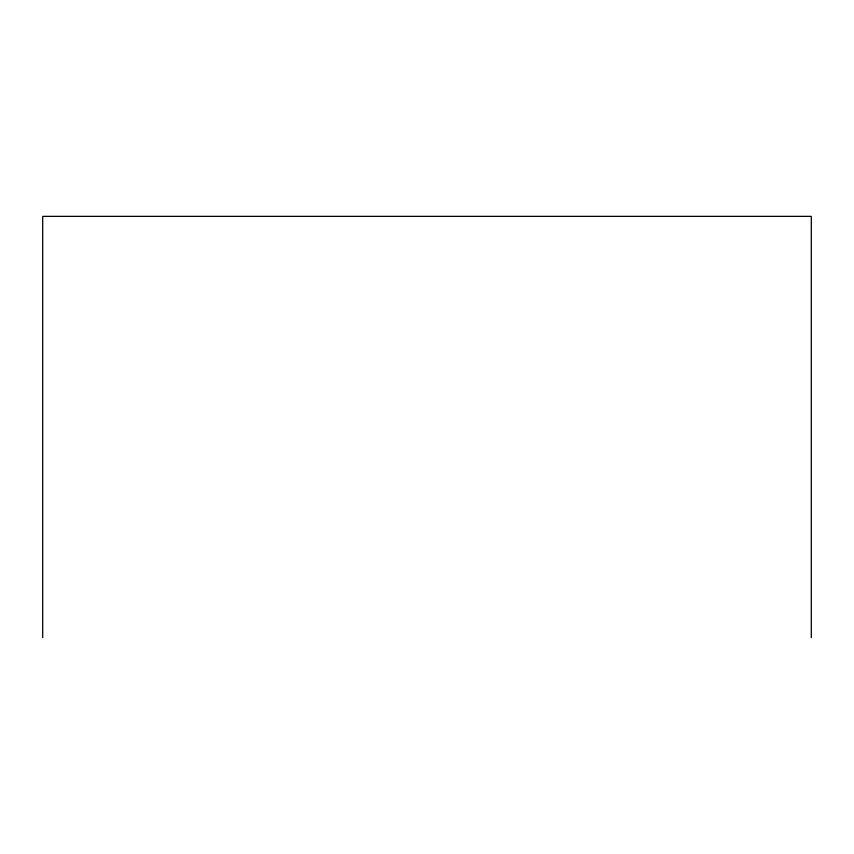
<?xml version="1.0" encoding="UTF-8"?>
<svg xmlns="http://www.w3.org/2000/svg" width="854" height="854" viewBox="0 0 854 854"><rect width="100%" height="100%" fill="white"/><g stroke="black" fill="none" stroke-linecap="round" stroke-linejoin="round"><path stroke-width="1.28" d="M811.3 637.628L811.3 216.372L42.7 216.372L42.7 637.628"/></g></svg>
